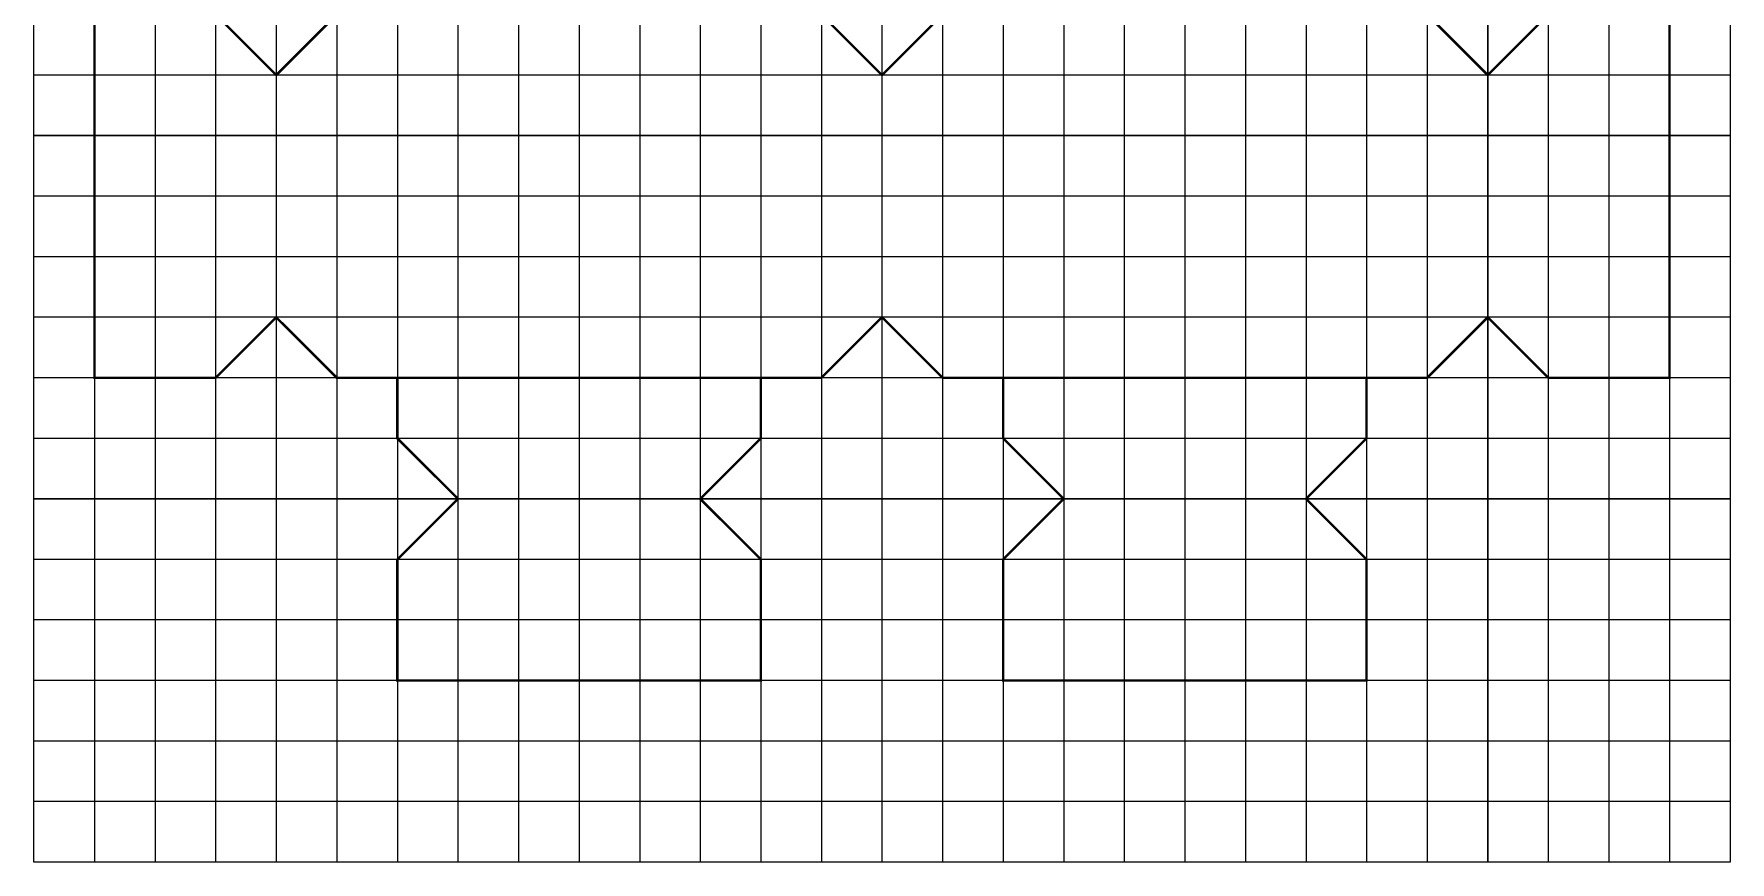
# Model space of a CAD drawing. Header units: metres. Extents: x 1550.1 to 1638.8, y 1292.3 to 1349.9.
# Drawn here: x 1610.81 to 1638.81, y 1316.44 to 1330.12 of the extents above; entities that cross this region are included whole.
import ezdxf

# ---------------------------------------------------------------- set-up
doc = ezdxf.new("R2010")
doc.units = ezdxf.units.M
doc.layers.add('DIGITOS', color=4, linetype='Continuous')
doc.layers.add('REJILLA', color=1, linetype='Continuous')

msp = doc.modelspace()

# ---------------------------------------------------------------- linework, layer by layer
at = {"layer": 'DIGITOS', "const_width": 0.04}
for points in [[(1611.813, 1330.444), (1611.813, 1324.444), (1613.813, 1324.444), (1614.813, 1325.444), (1615.813, 1324.444), (1623.813, 1324.444), (1624.813, 1325.444), (1625.813, 1324.444), (1633.813, 1324.444), (1634.813, 1325.444), (1635.813, 1324.444), (1637.813, 1324.444), (1637.813, 1330.444), (1635.813, 1330.444), (1634.813, 1329.444), (1633.813, 1330.444), (1625.813, 1330.444), (1624.813, 1329.444), (1623.813, 1330.444), (1615.813, 1330.444), (1614.813, 1329.444), (1613.813, 1330.444)], [(1622.813, 1324.444), (1622.813, 1323.444), (1621.813, 1322.444), (1622.813, 1321.444), (1622.813, 1319.444), (1616.813, 1319.444), (1616.813, 1321.444), (1617.813, 1322.444), (1616.813, 1323.444), (1616.813, 1324.444)], [(1626.813, 1324.444), (1626.813, 1323.444), (1627.813, 1322.444), (1626.813, 1321.444), (1626.813, 1319.444), (1632.813, 1319.444), (1632.813, 1321.444), (1631.813, 1322.444), (1632.813, 1323.444), (1632.813, 1324.444)]]:
    msp.add_lwpolyline(points, close=True, dxfattribs=at)
at = {"layer": 'REJILLA'}
for p, q in [((1610.813, 1329.444), (1610.813, 1330.444)), ((1611.813, 1330.444), (1611.813, 1329.444)), ((1612.813, 1330.444), (1612.813, 1329.444)), ((1613.813, 1330.444), (1613.813, 1329.444)), ((1614.813, 1330.444), (1614.813, 1329.444)), ((1615.813, 1330.444), (1615.813, 1329.444)), ((1616.813, 1330.444), (1616.813, 1329.444)), ((1617.813, 1330.444), (1617.813, 1329.444)), ((1618.813, 1330.444), (1618.813, 1329.444)), ((1619.813, 1330.444), (1619.813, 1329.444)), ((1620.813, 1330.444), (1620.813, 1329.444)), ((1621.813, 1330.444), (1621.813, 1329.444)), ((1622.813, 1330.444), (1622.813, 1329.444)), ((1623.813, 1330.444), (1623.813, 1329.444)), ((1624.813, 1330.444), (1624.813, 1329.444)), ((1625.813, 1330.444), (1625.813, 1329.444)), ((1626.813, 1330.444), (1626.813, 1329.444)), ((1627.813, 1330.444), (1627.813, 1329.444)), ((1628.813, 1330.444), (1628.813, 1329.444)), ((1629.813, 1330.444), (1629.813, 1329.444)), ((1630.813, 1330.444), (1630.813, 1329.444)), ((1631.813, 1330.444), (1631.813, 1329.444)), ((1632.813, 1330.444), (1632.813, 1329.444)), ((1633.813, 1330.444), (1633.813, 1329.444)), ((1634.813, 1330.444), (1634.813, 1329.444)), ((1634.813, 1329.444), (1634.813, 1330.444)), ((1635.813, 1330.444), (1635.813, 1329.444)), ((1636.813, 1330.444), (1636.813, 1329.444)), ((1637.813, 1330.444), (1637.813, 1329.444)), ((1638.813, 1330.444), (1638.813, 1329.444)), ((1611.813, 1329.444), (1610.813, 1329.444)), ((1610.813, 1328.444), (1610.813, 1329.444)), ((1612.813, 1329.444), (1611.813, 1329.444)), ((1611.813, 1329.444), (1611.813, 1328.444)), ((1613.813, 1329.444), (1612.813, 1329.444)), ((1612.813, 1329.444), (1612.813, 1328.444)), ((1614.813, 1329.444), (1613.813, 1329.444)), ((1613.813, 1329.444), (1613.813, 1328.444)), ((1615.813, 1329.444), (1614.813, 1329.444)), ((1614.813, 1329.444), (1614.813, 1328.444)), ((1616.813, 1329.444), (1615.813, 1329.444)), ((1615.813, 1329.444), (1615.813, 1328.444)), ((1617.813, 1329.444), (1616.813, 1329.444)), ((1616.813, 1329.444), (1616.813, 1328.444)), ((1618.813, 1329.444), (1617.813, 1329.444)), ((1617.813, 1329.444), (1617.813, 1328.444)), ((1619.813, 1329.444), (1618.813, 1329.444)), ((1618.813, 1329.444), (1618.813, 1328.444)), ((1620.813, 1329.444), (1619.813, 1329.444)), ((1619.813, 1329.444), (1619.813, 1328.444)), ((1621.813, 1329.444), (1620.813, 1329.444)), ((1620.813, 1329.444), (1620.813, 1328.444)), ((1622.813, 1329.444), (1621.813, 1329.444)), ((1621.813, 1329.444), (1621.813, 1328.444)), ((1623.813, 1329.444), (1622.813, 1329.444)), ((1622.813, 1329.444), (1622.813, 1328.444)), ((1624.813, 1329.444), (1623.813, 1329.444)), ((1623.813, 1329.444), (1623.813, 1328.444)), ((1625.813, 1329.444), (1624.813, 1329.444)), ((1624.813, 1329.444), (1624.813, 1328.444)), ((1626.813, 1329.444), (1625.813, 1329.444)), ((1625.813, 1329.444), (1625.813, 1328.444)), ((1627.813, 1329.444), (1626.813, 1329.444)), ((1626.813, 1329.444), (1626.813, 1328.444)), ((1628.813, 1329.444), (1627.813, 1329.444)), ((1627.813, 1329.444), (1627.813, 1328.444)), ((1629.813, 1329.444), (1628.813, 1329.444)), ((1628.813, 1329.444), (1628.813, 1328.444)), ((1630.813, 1329.444), (1629.813, 1329.444)), ((1629.813, 1329.444), (1629.813, 1328.444)), ((1631.813, 1329.444), (1630.813, 1329.444)), ((1630.813, 1329.444), (1630.813, 1328.444)), ((1632.813, 1329.444), (1631.813, 1329.444)), ((1631.813, 1329.444), (1631.813, 1328.444)), ((1633.813, 1329.444), (1632.813, 1329.444)), ((1632.813, 1329.444), (1632.813, 1328.444)), ((1634.813, 1329.444), (1633.813, 1329.444)), ((1633.813, 1329.444), (1633.813, 1328.444)), ((1634.813, 1329.444), (1634.813, 1328.444)), ((1635.813, 1329.444), (1634.813, 1329.444)), ((1634.813, 1328.444), (1634.813, 1329.444)), ((1636.813, 1329.444), (1635.813, 1329.444)), ((1635.813, 1329.444), (1635.813, 1328.444)), ((1637.813, 1329.444), (1636.813, 1329.444)), ((1636.813, 1329.444), (1636.813, 1328.444)), ((1638.813, 1329.444), (1637.813, 1329.444)), ((1637.813, 1329.444), (1637.813, 1328.444)), ((1638.813, 1329.444), (1638.813, 1328.444)), ((1611.813, 1328.444), (1610.813, 1328.444)), ((1610.813, 1328.444), (1611.813, 1328.444)), ((1610.813, 1327.444), (1610.813, 1328.444)), ((1612.813, 1328.444), (1611.813, 1328.444)), ((1611.813, 1328.444), (1611.813, 1327.444)), ((1611.813, 1328.444), (1612.813, 1328.444)), ((1613.813, 1328.444), (1612.813, 1328.444)), ((1612.813, 1328.444), (1612.813, 1327.444)), ((1612.813, 1328.444), (1613.813, 1328.444)), ((1614.813, 1328.444), (1613.813, 1328.444)), ((1613.813, 1328.444), (1613.813, 1327.444)), ((1613.813, 1328.444), (1614.813, 1328.444)), ((1615.813, 1328.444), (1614.813, 1328.444)), ((1614.813, 1328.444), (1614.813, 1327.444)), ((1614.813, 1328.444), (1615.813, 1328.444)), ((1616.813, 1328.444), (1615.813, 1328.444)), ((1615.813, 1328.444), (1615.813, 1327.444)), ((1615.813, 1328.444), (1616.813, 1328.444)), ((1617.813, 1328.444), (1616.813, 1328.444)), ((1616.813, 1328.444), (1616.813, 1327.444)), ((1616.813, 1328.444), (1617.813, 1328.444)), ((1618.813, 1328.444), (1617.813, 1328.444)), ((1617.813, 1328.444), (1617.813, 1327.444)), ((1617.813, 1328.444), (1618.813, 1328.444)), ((1619.813, 1328.444), (1618.813, 1328.444)), ((1618.813, 1328.444), (1618.813, 1327.444)), ((1618.813, 1328.444), (1619.813, 1328.444)), ((1620.813, 1328.444), (1619.813, 1328.444)), ((1619.813, 1328.444), (1619.813, 1327.444)), ((1619.813, 1328.444), (1620.813, 1328.444)), ((1621.813, 1328.444), (1620.813, 1328.444)), ((1620.813, 1328.444), (1620.813, 1327.444)), ((1620.813, 1328.444), (1621.813, 1328.444)), ((1622.813, 1328.444), (1621.813, 1328.444)), ((1621.813, 1328.444), (1621.813, 1327.444)), ((1621.813, 1328.444), (1622.813, 1328.444)), ((1623.813, 1328.444), (1622.813, 1328.444)), ((1622.813, 1328.444), (1622.813, 1327.444)), ((1622.813, 1328.444), (1623.813, 1328.444)), ((1624.813, 1328.444), (1623.813, 1328.444)), ((1623.813, 1328.444), (1623.813, 1327.444)), ((1623.813, 1328.444), (1624.813, 1328.444)), ((1625.813, 1328.444), (1624.813, 1328.444)), ((1624.813, 1328.444), (1624.813, 1327.444)), ((1624.813, 1328.444), (1625.813, 1328.444)), ((1626.813, 1328.444), (1625.813, 1328.444)), ((1625.813, 1328.444), (1625.813, 1327.444)), ((1625.813, 1328.444), (1626.813, 1328.444)), ((1627.813, 1328.444), (1626.813, 1328.444)), ((1626.813, 1328.444), (1626.813, 1327.444)), ((1626.813, 1328.444), (1627.813, 1328.444)), ((1628.813, 1328.444), (1627.813, 1328.444)), ((1627.813, 1328.444), (1627.813, 1327.444)), ((1627.813, 1328.444), (1628.813, 1328.444)), ((1629.813, 1328.444), (1628.813, 1328.444)), ((1628.813, 1328.444), (1628.813, 1327.444)), ((1628.813, 1328.444), (1629.813, 1328.444)), ((1630.813, 1328.444), (1629.813, 1328.444)), ((1629.813, 1328.444), (1629.813, 1327.444)), ((1629.813, 1328.444), (1630.813, 1328.444)), ((1631.813, 1328.444), (1630.813, 1328.444)), ((1630.813, 1328.444), (1630.813, 1327.444)), ((1630.813, 1328.444), (1631.813, 1328.444)), ((1632.813, 1328.444), (1631.813, 1328.444)), ((1631.813, 1328.444), (1631.813, 1327.444)), ((1631.813, 1328.444), (1632.813, 1328.444)), ((1633.813, 1328.444), (1632.813, 1328.444)), ((1632.813, 1328.444), (1632.813, 1327.444)), ((1632.813, 1328.444), (1633.813, 1328.444)), ((1634.813, 1328.444), (1633.813, 1328.444)), ((1633.813, 1328.444), (1633.813, 1327.444)), ((1633.813, 1328.444), (1634.813, 1328.444)), ((1634.813, 1328.444), (1634.813, 1327.444)), ((1635.813, 1328.444), (1634.813, 1328.444)), ((1634.813, 1328.444), (1635.813, 1328.444)), ((1634.813, 1327.444), (1634.813, 1328.444)), ((1636.813, 1328.444), (1635.813, 1328.444)), ((1635.813, 1328.444), (1635.813, 1327.444)), ((1635.813, 1328.444), (1636.813, 1328.444)), ((1637.813, 1328.444), (1636.813, 1328.444)), ((1636.813, 1328.444), (1636.813, 1327.444)), ((1636.813, 1328.444), (1637.813, 1328.444)), ((1638.813, 1328.444), (1637.813, 1328.444)), ((1637.813, 1328.444), (1637.813, 1327.444)), ((1637.813, 1328.444), (1638.813, 1328.444)), ((1638.813, 1328.444), (1638.813, 1327.444)), ((1611.813, 1327.444), (1610.813, 1327.444)), ((1610.813, 1326.444), (1610.813, 1327.444)), ((1612.813, 1327.444), (1611.813, 1327.444)), ((1611.813, 1327.444), (1611.813, 1326.444)), ((1613.813, 1327.444), (1612.813, 1327.444)), ((1612.813, 1327.444), (1612.813, 1326.444)), ((1614.813, 1327.444), (1613.813, 1327.444)), ((1613.813, 1327.444), (1613.813, 1326.444)), ((1615.813, 1327.444), (1614.813, 1327.444)), ((1614.813, 1327.444), (1614.813, 1326.444)), ((1616.813, 1327.444), (1615.813, 1327.444)), ((1615.813, 1327.444), (1615.813, 1326.444)), ((1617.813, 1327.444), (1616.813, 1327.444)), ((1616.813, 1327.444), (1616.813, 1326.444)), ((1618.813, 1327.444), (1617.813, 1327.444)), ((1617.813, 1327.444), (1617.813, 1326.444)), ((1619.813, 1327.444), (1618.813, 1327.444)), ((1618.813, 1327.444), (1618.813, 1326.444)), ((1620.813, 1327.444), (1619.813, 1327.444)), ((1619.813, 1327.444), (1619.813, 1326.444)), ((1621.813, 1327.444), (1620.813, 1327.444)), ((1620.813, 1327.444), (1620.813, 1326.444)), ((1622.813, 1327.444), (1621.813, 1327.444)), ((1621.813, 1327.444), (1621.813, 1326.444)), ((1623.813, 1327.444), (1622.813, 1327.444)), ((1622.813, 1327.444), (1622.813, 1326.444)), ((1624.813, 1327.444), (1623.813, 1327.444)), ((1623.813, 1327.444), (1623.813, 1326.444)), ((1625.813, 1327.444), (1624.813, 1327.444)), ((1624.813, 1327.444), (1624.813, 1326.444)), ((1626.813, 1327.444), (1625.813, 1327.444)), ((1625.813, 1327.444), (1625.813, 1326.444)), ((1627.813, 1327.444), (1626.813, 1327.444)), ((1626.813, 1327.444), (1626.813, 1326.444)), ((1628.813, 1327.444), (1627.813, 1327.444)), ((1627.813, 1327.444), (1627.813, 1326.444)), ((1629.813, 1327.444), (1628.813, 1327.444)), ((1628.813, 1327.444), (1628.813, 1326.444)), ((1630.813, 1327.444), (1629.813, 1327.444)), ((1629.813, 1327.444), (1629.813, 1326.444)), ((1631.813, 1327.444), (1630.813, 1327.444)), ((1630.813, 1327.444), (1630.813, 1326.444)), ((1632.813, 1327.444), (1631.813, 1327.444)), ((1631.813, 1327.444), (1631.813, 1326.444)), ((1633.813, 1327.444), (1632.813, 1327.444)), ((1632.813, 1327.444), (1632.813, 1326.444)), ((1634.813, 1327.444), (1633.813, 1327.444)), ((1633.813, 1327.444), (1633.813, 1326.444)), ((1634.813, 1327.444), (1634.813, 1326.444)), ((1635.813, 1327.444), (1634.813, 1327.444)), ((1634.813, 1326.444), (1634.813, 1327.444)), ((1636.813, 1327.444), (1635.813, 1327.444)), ((1635.813, 1327.444), (1635.813, 1326.444)), ((1637.813, 1327.444), (1636.813, 1327.444)), ((1636.813, 1327.444), (1636.813, 1326.444)), ((1638.813, 1327.444), (1637.813, 1327.444)), ((1637.813, 1327.444), (1637.813, 1326.444)), ((1638.813, 1327.444), (1638.813, 1326.444)), ((1611.813, 1326.444), (1610.813, 1326.444)), ((1610.813, 1325.444), (1610.813, 1326.444)), ((1612.813, 1326.444), (1611.813, 1326.444)), ((1611.813, 1326.444), (1611.813, 1325.444)), ((1613.813, 1326.444), (1612.813, 1326.444)), ((1612.813, 1326.444), (1612.813, 1325.444)), ((1614.813, 1326.444), (1613.813, 1326.444)), ((1613.813, 1326.444), (1613.813, 1325.444)), ((1615.813, 1326.444), (1614.813, 1326.444)), ((1614.813, 1326.444), (1614.813, 1325.444)), ((1616.813, 1326.444), (1615.813, 1326.444)), ((1615.813, 1326.444), (1615.813, 1325.444)), ((1617.813, 1326.444), (1616.813, 1326.444)), ((1616.813, 1326.444), (1616.813, 1325.444)), ((1618.813, 1326.444), (1617.813, 1326.444)), ((1617.813, 1326.444), (1617.813, 1325.444)), ((1619.813, 1326.444), (1618.813, 1326.444)), ((1618.813, 1326.444), (1618.813, 1325.444)), ((1620.813, 1326.444), (1619.813, 1326.444)), ((1619.813, 1326.444), (1619.813, 1325.444)), ((1621.813, 1326.444), (1620.813, 1326.444)), ((1620.813, 1326.444), (1620.813, 1325.444)), ((1622.813, 1326.444), (1621.813, 1326.444)), ((1621.813, 1326.444), (1621.813, 1325.444)), ((1623.813, 1326.444), (1622.813, 1326.444)), ((1622.813, 1326.444), (1622.813, 1325.444)), ((1624.813, 1326.444), (1623.813, 1326.444)), ((1623.813, 1326.444), (1623.813, 1325.444)), ((1625.813, 1326.444), (1624.813, 1326.444)), ((1624.813, 1326.444), (1624.813, 1325.444)), ((1626.813, 1326.444), (1625.813, 1326.444)), ((1625.813, 1326.444), (1625.813, 1325.444)), ((1627.813, 1326.444), (1626.813, 1326.444)), ((1626.813, 1326.444), (1626.813, 1325.444)), ((1628.813, 1326.444), (1627.813, 1326.444)), ((1627.813, 1326.444), (1627.813, 1325.444)), ((1629.813, 1326.444), (1628.813, 1326.444)), ((1628.813, 1326.444), (1628.813, 1325.444)), ((1630.813, 1326.444), (1629.813, 1326.444)), ((1629.813, 1326.444), (1629.813, 1325.444)), ((1631.813, 1326.444), (1630.813, 1326.444)), ((1630.813, 1326.444), (1630.813, 1325.444)), ((1632.813, 1326.444), (1631.813, 1326.444)), ((1631.813, 1326.444), (1631.813, 1325.444)), ((1633.813, 1326.444), (1632.813, 1326.444)), ((1632.813, 1326.444), (1632.813, 1325.444)), ((1634.813, 1326.444), (1633.813, 1326.444)), ((1633.813, 1326.444), (1633.813, 1325.444)), ((1634.813, 1326.444), (1634.813, 1325.444)), ((1635.813, 1326.444), (1634.813, 1326.444)), ((1634.813, 1325.444), (1634.813, 1326.444)), ((1636.813, 1326.444), (1635.813, 1326.444)), ((1635.813, 1326.444), (1635.813, 1325.444)), ((1637.813, 1326.444), (1636.813, 1326.444)), ((1636.813, 1326.444), (1636.813, 1325.444)), ((1638.813, 1326.444), (1637.813, 1326.444)), ((1637.813, 1326.444), (1637.813, 1325.444)), ((1638.813, 1326.444), (1638.813, 1325.444)), ((1611.813, 1325.444), (1610.813, 1325.444)), ((1610.813, 1324.444), (1610.813, 1325.444)), ((1612.813, 1325.444), (1611.813, 1325.444)), ((1611.813, 1325.444), (1611.813, 1324.444)), ((1613.813, 1325.444), (1612.813, 1325.444)), ((1612.813, 1325.444), (1612.813, 1324.444)), ((1614.813, 1325.444), (1613.813, 1325.444)), ((1613.813, 1325.444), (1613.813, 1324.444)), ((1615.813, 1325.444), (1614.813, 1325.444)), ((1614.813, 1325.444), (1614.813, 1324.444)), ((1616.813, 1325.444), (1615.813, 1325.444)), ((1615.813, 1325.444), (1615.813, 1324.444)), ((1617.813, 1325.444), (1616.813, 1325.444)), ((1616.813, 1325.444), (1616.813, 1324.444)), ((1618.813, 1325.444), (1617.813, 1325.444)), ((1617.813, 1325.444), (1617.813, 1324.444)), ((1619.813, 1325.444), (1618.813, 1325.444)), ((1618.813, 1325.444), (1618.813, 1324.444)), ((1620.813, 1325.444), (1619.813, 1325.444)), ((1619.813, 1325.444), (1619.813, 1324.444)), ((1621.813, 1325.444), (1620.813, 1325.444)), ((1620.813, 1325.444), (1620.813, 1324.444)), ((1622.813, 1325.444), (1621.813, 1325.444)), ((1621.813, 1325.444), (1621.813, 1324.444)), ((1623.813, 1325.444), (1622.813, 1325.444)), ((1622.813, 1325.444), (1622.813, 1324.444)), ((1624.813, 1325.444), (1623.813, 1325.444)), ((1623.813, 1325.444), (1623.813, 1324.444)), ((1625.813, 1325.444), (1624.813, 1325.444)), ((1624.813, 1325.444), (1624.813, 1324.444)), ((1626.813, 1325.444), (1625.813, 1325.444)), ((1625.813, 1325.444), (1625.813, 1324.444)), ((1627.813, 1325.444), (1626.813, 1325.444)), ((1626.813, 1325.444), (1626.813, 1324.444)), ((1628.813, 1325.444), (1627.813, 1325.444)), ((1627.813, 1325.444), (1627.813, 1324.444)), ((1629.813, 1325.444), (1628.813, 1325.444)), ((1628.813, 1325.444), (1628.813, 1324.444)), ((1630.813, 1325.444), (1629.813, 1325.444)), ((1629.813, 1325.444), (1629.813, 1324.444)), ((1631.813, 1325.444), (1630.813, 1325.444)), ((1630.813, 1325.444), (1630.813, 1324.444)), ((1632.813, 1325.444), (1631.813, 1325.444)), ((1631.813, 1325.444), (1631.813, 1324.444)), ((1633.813, 1325.444), (1632.813, 1325.444)), ((1632.813, 1325.444), (1632.813, 1324.444)), ((1634.813, 1325.444), (1633.813, 1325.444)), ((1633.813, 1325.444), (1633.813, 1324.444)), ((1634.813, 1325.444), (1634.813, 1324.444)), ((1635.813, 1325.444), (1634.813, 1325.444)), ((1634.813, 1324.444), (1634.813, 1325.444)), ((1636.813, 1325.444), (1635.813, 1325.444)), ((1635.813, 1325.444), (1635.813, 1324.444)), ((1637.813, 1325.444), (1636.813, 1325.444)), ((1636.813, 1325.444), (1636.813, 1324.444)), ((1638.813, 1325.444), (1637.813, 1325.444)), ((1637.813, 1325.444), (1637.813, 1324.444)), ((1638.813, 1325.444), (1638.813, 1324.444)), ((1611.813, 1324.444), (1610.813, 1324.444)), ((1610.813, 1323.444), (1610.813, 1324.444)), ((1612.813, 1324.444), (1611.813, 1324.444)), ((1611.813, 1324.444), (1611.813, 1323.444)), ((1613.813, 1324.444), (1612.813, 1324.444)), ((1612.813, 1324.444), (1612.813, 1323.444)), ((1614.813, 1324.444), (1613.813, 1324.444)), ((1613.813, 1324.444), (1613.813, 1323.444)), ((1615.813, 1324.444), (1614.813, 1324.444)), ((1614.813, 1324.444), (1614.813, 1323.444)), ((1616.813, 1324.444), (1615.813, 1324.444)), ((1615.813, 1324.444), (1615.813, 1323.444)), ((1617.813, 1324.444), (1616.813, 1324.444)), ((1616.813, 1324.444), (1616.813, 1323.444)), ((1618.813, 1324.444), (1617.813, 1324.444)), ((1617.813, 1324.444), (1617.813, 1323.444)), ((1619.813, 1324.444), (1618.813, 1324.444)), ((1618.813, 1324.444), (1618.813, 1323.444)), ((1620.813, 1324.444), (1619.813, 1324.444)), ((1619.813, 1324.444), (1619.813, 1323.444)), ((1621.813, 1324.444), (1620.813, 1324.444)), ((1620.813, 1324.444), (1620.813, 1323.444)), ((1622.813, 1324.444), (1621.813, 1324.444)), ((1621.813, 1324.444), (1621.813, 1323.444)), ((1623.813, 1324.444), (1622.813, 1324.444)), ((1622.813, 1324.444), (1622.813, 1323.444)), ((1624.813, 1324.444), (1623.813, 1324.444)), ((1623.813, 1324.444), (1623.813, 1323.444)), ((1625.813, 1324.444), (1624.813, 1324.444)), ((1624.813, 1324.444), (1624.813, 1323.444)), ((1626.813, 1324.444), (1625.813, 1324.444)), ((1625.813, 1324.444), (1625.813, 1323.444)), ((1627.813, 1324.444), (1626.813, 1324.444)), ((1626.813, 1324.444), (1626.813, 1323.444)), ((1628.813, 1324.444), (1627.813, 1324.444)), ((1627.813, 1324.444), (1627.813, 1323.444)), ((1629.813, 1324.444), (1628.813, 1324.444)), ((1628.813, 1324.444), (1628.813, 1323.444)), ((1630.813, 1324.444), (1629.813, 1324.444)), ((1629.813, 1324.444), (1629.813, 1323.444)), ((1631.813, 1324.444), (1630.813, 1324.444)), ((1630.813, 1324.444), (1630.813, 1323.444)), ((1632.813, 1324.444), (1631.813, 1324.444)), ((1631.813, 1324.444), (1631.813, 1323.444)), ((1633.813, 1324.444), (1632.813, 1324.444)), ((1632.813, 1324.444), (1632.813, 1323.444)), ((1634.813, 1324.444), (1633.813, 1324.444)), ((1633.813, 1324.444), (1633.813, 1323.444)), ((1634.813, 1324.444), (1634.813, 1323.444)), ((1635.813, 1324.444), (1634.813, 1324.444)), ((1634.813, 1323.444), (1634.813, 1324.444)), ((1636.813, 1324.444), (1635.813, 1324.444)), ((1635.813, 1324.444), (1635.813, 1323.444)), ((1637.813, 1324.444), (1636.813, 1324.444)), ((1636.813, 1324.444), (1636.813, 1323.444)), ((1638.813, 1324.444), (1637.813, 1324.444)), ((1637.813, 1324.444), (1637.813, 1323.444)), ((1638.813, 1324.444), (1638.813, 1323.444)), ((1611.813, 1323.444), (1610.813, 1323.444)), ((1610.813, 1322.444), (1610.813, 1323.444)), ((1612.813, 1323.444), (1611.813, 1323.444)), ((1611.813, 1323.444), (1611.813, 1322.444)), ((1613.813, 1323.444), (1612.813, 1323.444)), ((1612.813, 1323.444), (1612.813, 1322.444)), ((1614.813, 1323.444), (1613.813, 1323.444)), ((1613.813, 1323.444), (1613.813, 1322.444)), ((1615.813, 1323.444), (1614.813, 1323.444)), ((1614.813, 1323.444), (1614.813, 1322.444)), ((1616.813, 1323.444), (1615.813, 1323.444)), ((1615.813, 1323.444), (1615.813, 1322.444)), ((1617.813, 1323.444), (1616.813, 1323.444)), ((1616.813, 1323.444), (1616.813, 1322.444)), ((1618.813, 1323.444), (1617.813, 1323.444)), ((1617.813, 1323.444), (1617.813, 1322.444)), ((1619.813, 1323.444), (1618.813, 1323.444)), ((1618.813, 1323.444), (1618.813, 1322.444)), ((1620.813, 1323.444), (1619.813, 1323.444)), ((1619.813, 1323.444), (1619.813, 1322.444)), ((1621.813, 1323.444), (1620.813, 1323.444)), ((1620.813, 1323.444), (1620.813, 1322.444)), ((1622.813, 1323.444), (1621.813, 1323.444)), ((1621.813, 1323.444), (1621.813, 1322.444)), ((1623.813, 1323.444), (1622.813, 1323.444)), ((1622.813, 1323.444), (1622.813, 1322.444)), ((1624.813, 1323.444), (1623.813, 1323.444)), ((1623.813, 1323.444), (1623.813, 1322.444)), ((1625.813, 1323.444), (1624.813, 1323.444)), ((1624.813, 1323.444), (1624.813, 1322.444)), ((1626.813, 1323.444), (1625.813, 1323.444)), ((1625.813, 1323.444), (1625.813, 1322.444)), ((1627.813, 1323.444), (1626.813, 1323.444)), ((1626.813, 1323.444), (1626.813, 1322.444)), ((1628.813, 1323.444), (1627.813, 1323.444)), ((1627.813, 1323.444), (1627.813, 1322.444)), ((1629.813, 1323.444), (1628.813, 1323.444)), ((1628.813, 1323.444), (1628.813, 1322.444)), ((1630.813, 1323.444), (1629.813, 1323.444)), ((1629.813, 1323.444), (1629.813, 1322.444)), ((1631.813, 1323.444), (1630.813, 1323.444)), ((1630.813, 1323.444), (1630.813, 1322.444)), ((1632.813, 1323.444), (1631.813, 1323.444)), ((1631.813, 1323.444), (1631.813, 1322.444)), ((1633.813, 1323.444), (1632.813, 1323.444)), ((1632.813, 1323.444), (1632.813, 1322.444)), ((1634.813, 1323.444), (1633.813, 1323.444)), ((1633.813, 1323.444), (1633.813, 1322.444)), ((1634.813, 1323.444), (1634.813, 1322.444)), ((1635.813, 1323.444), (1634.813, 1323.444)), ((1634.813, 1322.444), (1634.813, 1323.444)), ((1636.813, 1323.444), (1635.813, 1323.444)), ((1635.813, 1323.444), (1635.813, 1322.444)), ((1637.813, 1323.444), (1636.813, 1323.444)), ((1636.813, 1323.444), (1636.813, 1322.444)), ((1638.813, 1323.444), (1637.813, 1323.444)), ((1637.813, 1323.444), (1637.813, 1322.444)), ((1638.813, 1323.444), (1638.813, 1322.444)), ((1611.813, 1322.444), (1610.813, 1322.444)), ((1610.813, 1322.444), (1611.813, 1322.444)), ((1610.813, 1321.444), (1610.813, 1322.444)), ((1612.813, 1322.444), (1611.813, 1322.444)), ((1611.813, 1322.444), (1611.813, 1321.444)), ((1611.813, 1322.444), (1612.813, 1322.444)), ((1613.813, 1322.444), (1612.813, 1322.444)), ((1612.813, 1322.444), (1612.813, 1321.444)), ((1612.813, 1322.444), (1613.813, 1322.444)), ((1614.813, 1322.444), (1613.813, 1322.444)), ((1613.813, 1322.444), (1613.813, 1321.444)), ((1613.813, 1322.444), (1614.813, 1322.444)), ((1615.813, 1322.444), (1614.813, 1322.444)), ((1614.813, 1322.444), (1614.813, 1321.444)), ((1614.813, 1322.444), (1615.813, 1322.444)), ((1616.813, 1322.444), (1615.813, 1322.444)), ((1615.813, 1322.444), (1615.813, 1321.444)), ((1615.813, 1322.444), (1616.813, 1322.444)), ((1617.813, 1322.444), (1616.813, 1322.444)), ((1616.813, 1322.444), (1616.813, 1321.444)), ((1616.813, 1322.444), (1617.813, 1322.444)), ((1618.813, 1322.444), (1617.813, 1322.444)), ((1617.813, 1322.444), (1617.813, 1321.444)), ((1617.813, 1322.444), (1618.813, 1322.444)), ((1619.813, 1322.444), (1618.813, 1322.444)), ((1618.813, 1322.444), (1618.813, 1321.444)), ((1618.813, 1322.444), (1619.813, 1322.444)), ((1620.813, 1322.444), (1619.813, 1322.444)), ((1619.813, 1322.444), (1619.813, 1321.444)), ((1619.813, 1322.444), (1620.813, 1322.444)), ((1621.813, 1322.444), (1620.813, 1322.444)), ((1620.813, 1322.444), (1620.813, 1321.444)), ((1620.813, 1322.444), (1621.813, 1322.444)), ((1622.813, 1322.444), (1621.813, 1322.444)), ((1621.813, 1322.444), (1621.813, 1321.444)), ((1621.813, 1322.444), (1622.813, 1322.444)), ((1623.813, 1322.444), (1622.813, 1322.444)), ((1622.813, 1322.444), (1622.813, 1321.444)), ((1622.813, 1322.444), (1623.813, 1322.444)), ((1624.813, 1322.444), (1623.813, 1322.444)), ((1623.813, 1322.444), (1623.813, 1321.444)), ((1623.813, 1322.444), (1624.813, 1322.444)), ((1625.813, 1322.444), (1624.813, 1322.444)), ((1624.813, 1322.444), (1624.813, 1321.444)), ((1624.813, 1322.444), (1625.813, 1322.444)), ((1626.813, 1322.444), (1625.813, 1322.444)), ((1625.813, 1322.444), (1625.813, 1321.444)), ((1625.813, 1322.444), (1626.813, 1322.444)), ((1627.813, 1322.444), (1626.813, 1322.444)), ((1626.813, 1322.444), (1626.813, 1321.444)), ((1626.813, 1322.444), (1627.813, 1322.444)), ((1628.813, 1322.444), (1627.813, 1322.444)), ((1627.813, 1322.444), (1627.813, 1321.444)), ((1627.813, 1322.444), (1628.813, 1322.444)), ((1629.813, 1322.444), (1628.813, 1322.444)), ((1628.813, 1322.444), (1628.813, 1321.444)), ((1628.813, 1322.444), (1629.813, 1322.444)), ((1630.813, 1322.444), (1629.813, 1322.444)), ((1629.813, 1322.444), (1629.813, 1321.444)), ((1629.813, 1322.444), (1630.813, 1322.444)), ((1631.813, 1322.444), (1630.813, 1322.444)), ((1630.813, 1322.444), (1630.813, 1321.444)), ((1630.813, 1322.444), (1631.813, 1322.444)), ((1632.813, 1322.444), (1631.813, 1322.444)), ((1631.813, 1322.444), (1631.813, 1321.444)), ((1631.813, 1322.444), (1632.813, 1322.444)), ((1633.813, 1322.444), (1632.813, 1322.444)), ((1632.813, 1322.444), (1632.813, 1321.444)), ((1632.813, 1322.444), (1633.813, 1322.444)), ((1634.813, 1322.444), (1633.813, 1322.444)), ((1633.813, 1322.444), (1633.813, 1321.444)), ((1633.813, 1322.444), (1634.813, 1322.444)), ((1634.813, 1322.444), (1634.813, 1321.444)), ((1635.813, 1322.444), (1634.813, 1322.444)), ((1634.813, 1322.444), (1635.813, 1322.444)), ((1634.813, 1321.444), (1634.813, 1322.444)), ((1636.813, 1322.444), (1635.813, 1322.444)), ((1635.813, 1322.444), (1635.813, 1321.444)), ((1635.813, 1322.444), (1636.813, 1322.444)), ((1637.813, 1322.444), (1636.813, 1322.444)), ((1636.813, 1322.444), (1636.813, 1321.444)), ((1636.813, 1322.444), (1637.813, 1322.444)), ((1638.813, 1322.444), (1637.813, 1322.444)), ((1637.813, 1322.444), (1637.813, 1321.444)), ((1637.813, 1322.444), (1638.813, 1322.444)), ((1638.813, 1322.444), (1638.813, 1321.444)), ((1611.813, 1321.444), (1610.813, 1321.444)), ((1610.813, 1320.444), (1610.813, 1321.444)), ((1612.813, 1321.444), (1611.813, 1321.444)), ((1611.813, 1321.444), (1611.813, 1320.444)), ((1613.813, 1321.444), (1612.813, 1321.444)), ((1612.813, 1321.444), (1612.813, 1320.444)), ((1614.813, 1321.444), (1613.813, 1321.444)), ((1613.813, 1321.444), (1613.813, 1320.444)), ((1615.813, 1321.444), (1614.813, 1321.444)), ((1614.813, 1321.444), (1614.813, 1320.444)), ((1616.813, 1321.444), (1615.813, 1321.444)), ((1615.813, 1321.444), (1615.813, 1320.444)), ((1617.813, 1321.444), (1616.813, 1321.444)), ((1616.813, 1321.444), (1616.813, 1320.444)), ((1618.813, 1321.444), (1617.813, 1321.444)), ((1617.813, 1321.444), (1617.813, 1320.444)), ((1619.813, 1321.444), (1618.813, 1321.444)), ((1618.813, 1321.444), (1618.813, 1320.444)), ((1620.813, 1321.444), (1619.813, 1321.444)), ((1619.813, 1321.444), (1619.813, 1320.444)), ((1621.813, 1321.444), (1620.813, 1321.444)), ((1620.813, 1321.444), (1620.813, 1320.444)), ((1622.813, 1321.444), (1621.813, 1321.444)), ((1621.813, 1321.444), (1621.813, 1320.444)), ((1623.813, 1321.444), (1622.813, 1321.444)), ((1622.813, 1321.444), (1622.813, 1320.444)), ((1624.813, 1321.444), (1623.813, 1321.444)), ((1623.813, 1321.444), (1623.813, 1320.444)), ((1625.813, 1321.444), (1624.813, 1321.444)), ((1624.813, 1321.444), (1624.813, 1320.444)), ((1626.813, 1321.444), (1625.813, 1321.444)), ((1625.813, 1321.444), (1625.813, 1320.444)), ((1627.813, 1321.444), (1626.813, 1321.444)), ((1626.813, 1321.444), (1626.813, 1320.444)), ((1628.813, 1321.444), (1627.813, 1321.444)), ((1627.813, 1321.444), (1627.813, 1320.444)), ((1629.813, 1321.444), (1628.813, 1321.444)), ((1628.813, 1321.444), (1628.813, 1320.444)), ((1630.813, 1321.444), (1629.813, 1321.444)), ((1629.813, 1321.444), (1629.813, 1320.444)), ((1631.813, 1321.444), (1630.813, 1321.444)), ((1630.813, 1321.444), (1630.813, 1320.444)), ((1632.813, 1321.444), (1631.813, 1321.444)), ((1631.813, 1321.444), (1631.813, 1320.444)), ((1633.813, 1321.444), (1632.813, 1321.444)), ((1632.813, 1321.444), (1632.813, 1320.444)), ((1634.813, 1321.444), (1633.813, 1321.444)), ((1633.813, 1321.444), (1633.813, 1320.444)), ((1634.813, 1321.444), (1634.813, 1320.444)), ((1635.813, 1321.444), (1634.813, 1321.444)), ((1634.813, 1320.444), (1634.813, 1321.444)), ((1636.813, 1321.444), (1635.813, 1321.444)), ((1635.813, 1321.444), (1635.813, 1320.444)), ((1637.813, 1321.444), (1636.813, 1321.444)), ((1636.813, 1321.444), (1636.813, 1320.444)), ((1638.813, 1321.444), (1637.813, 1321.444)), ((1637.813, 1321.444), (1637.813, 1320.444)), ((1638.813, 1321.444), (1638.813, 1320.444)), ((1611.813, 1320.444), (1610.813, 1320.444)), ((1610.813, 1319.444), (1610.813, 1320.444)), ((1612.813, 1320.444), (1611.813, 1320.444)), ((1611.813, 1320.444), (1611.813, 1319.444)), ((1613.813, 1320.444), (1612.813, 1320.444)), ((1612.813, 1320.444), (1612.813, 1319.444)), ((1614.813, 1320.444), (1613.813, 1320.444)), ((1613.813, 1320.444), (1613.813, 1319.444)), ((1615.813, 1320.444), (1614.813, 1320.444)), ((1614.813, 1320.444), (1614.813, 1319.444)), ((1616.813, 1320.444), (1615.813, 1320.444)), ((1615.813, 1320.444), (1615.813, 1319.444)), ((1617.813, 1320.444), (1616.813, 1320.444)), ((1616.813, 1320.444), (1616.813, 1319.444)), ((1618.813, 1320.444), (1617.813, 1320.444)), ((1617.813, 1320.444), (1617.813, 1319.444)), ((1619.813, 1320.444), (1618.813, 1320.444)), ((1618.813, 1320.444), (1618.813, 1319.444)), ((1620.813, 1320.444), (1619.813, 1320.444)), ((1619.813, 1320.444), (1619.813, 1319.444)), ((1621.813, 1320.444), (1620.813, 1320.444)), ((1620.813, 1320.444), (1620.813, 1319.444)), ((1622.813, 1320.444), (1621.813, 1320.444)), ((1621.813, 1320.444), (1621.813, 1319.444)), ((1623.813, 1320.444), (1622.813, 1320.444)), ((1622.813, 1320.444), (1622.813, 1319.444)), ((1624.813, 1320.444), (1623.813, 1320.444)), ((1623.813, 1320.444), (1623.813, 1319.444)), ((1625.813, 1320.444), (1624.813, 1320.444)), ((1624.813, 1320.444), (1624.813, 1319.444)), ((1626.813, 1320.444), (1625.813, 1320.444)), ((1625.813, 1320.444), (1625.813, 1319.444)), ((1627.813, 1320.444), (1626.813, 1320.444)), ((1626.813, 1320.444), (1626.813, 1319.444)), ((1628.813, 1320.444), (1627.813, 1320.444)), ((1627.813, 1320.444), (1627.813, 1319.444)), ((1629.813, 1320.444), (1628.813, 1320.444)), ((1628.813, 1320.444), (1628.813, 1319.444)), ((1630.813, 1320.444), (1629.813, 1320.444)), ((1629.813, 1320.444), (1629.813, 1319.444)), ((1631.813, 1320.444), (1630.813, 1320.444)), ((1630.813, 1320.444), (1630.813, 1319.444)), ((1632.813, 1320.444), (1631.813, 1320.444)), ((1631.813, 1320.444), (1631.813, 1319.444)), ((1633.813, 1320.444), (1632.813, 1320.444)), ((1632.813, 1320.444), (1632.813, 1319.444)), ((1634.813, 1320.444), (1633.813, 1320.444)), ((1633.813, 1320.444), (1633.813, 1319.444)), ((1634.813, 1320.444), (1634.813, 1319.444)), ((1635.813, 1320.444), (1634.813, 1320.444)), ((1634.813, 1319.444), (1634.813, 1320.444)), ((1636.813, 1320.444), (1635.813, 1320.444)), ((1635.813, 1320.444), (1635.813, 1319.444)), ((1637.813, 1320.444), (1636.813, 1320.444)), ((1636.813, 1320.444), (1636.813, 1319.444)), ((1638.813, 1320.444), (1637.813, 1320.444)), ((1637.813, 1320.444), (1637.813, 1319.444)), ((1638.813, 1320.444), (1638.813, 1319.444)), ((1611.813, 1319.444), (1610.813, 1319.444)), ((1610.813, 1318.444), (1610.813, 1319.444)), ((1612.813, 1319.444), (1611.813, 1319.444)), ((1611.813, 1319.444), (1611.813, 1318.444)), ((1613.813, 1319.444), (1612.813, 1319.444)), ((1612.813, 1319.444), (1612.813, 1318.444)), ((1614.813, 1319.444), (1613.813, 1319.444)), ((1613.813, 1319.444), (1613.813, 1318.444)), ((1615.813, 1319.444), (1614.813, 1319.444)), ((1614.813, 1319.444), (1614.813, 1318.444)), ((1616.813, 1319.444), (1615.813, 1319.444)), ((1615.813, 1319.444), (1615.813, 1318.444)), ((1617.813, 1319.444), (1616.813, 1319.444)), ((1616.813, 1319.444), (1616.813, 1318.444)), ((1618.813, 1319.444), (1617.813, 1319.444)), ((1617.813, 1319.444), (1617.813, 1318.444)), ((1619.813, 1319.444), (1618.813, 1319.444)), ((1618.813, 1319.444), (1618.813, 1318.444)), ((1620.813, 1319.444), (1619.813, 1319.444)), ((1619.813, 1319.444), (1619.813, 1318.444)), ((1621.813, 1319.444), (1620.813, 1319.444)), ((1620.813, 1319.444), (1620.813, 1318.444)), ((1622.813, 1319.444), (1621.813, 1319.444)), ((1621.813, 1319.444), (1621.813, 1318.444)), ((1623.813, 1319.444), (1622.813, 1319.444)), ((1622.813, 1319.444), (1622.813, 1318.444)), ((1624.813, 1319.444), (1623.813, 1319.444)), ((1623.813, 1319.444), (1623.813, 1318.444)), ((1625.813, 1319.444), (1624.813, 1319.444)), ((1624.813, 1319.444), (1624.813, 1318.444)), ((1626.813, 1319.444), (1625.813, 1319.444)), ((1625.813, 1319.444), (1625.813, 1318.444)), ((1627.813, 1319.444), (1626.813, 1319.444)), ((1626.813, 1319.444), (1626.813, 1318.444)), ((1628.813, 1319.444), (1627.813, 1319.444)), ((1627.813, 1319.444), (1627.813, 1318.444)), ((1629.813, 1319.444), (1628.813, 1319.444)), ((1628.813, 1319.444), (1628.813, 1318.444)), ((1630.813, 1319.444), (1629.813, 1319.444)), ((1629.813, 1319.444), (1629.813, 1318.444)), ((1631.813, 1319.444), (1630.813, 1319.444)), ((1630.813, 1319.444), (1630.813, 1318.444)), ((1632.813, 1319.444), (1631.813, 1319.444)), ((1631.813, 1319.444), (1631.813, 1318.444)), ((1633.813, 1319.444), (1632.813, 1319.444)), ((1632.813, 1319.444), (1632.813, 1318.444)), ((1634.813, 1319.444), (1633.813, 1319.444)), ((1633.813, 1319.444), (1633.813, 1318.444)), ((1634.813, 1319.444), (1634.813, 1318.444)), ((1635.813, 1319.444), (1634.813, 1319.444)), ((1634.813, 1318.444), (1634.813, 1319.444)), ((1636.813, 1319.444), (1635.813, 1319.444)), ((1635.813, 1319.444), (1635.813, 1318.444)), ((1637.813, 1319.444), (1636.813, 1319.444)), ((1636.813, 1319.444), (1636.813, 1318.444)), ((1638.813, 1319.444), (1637.813, 1319.444)), ((1637.813, 1319.444), (1637.813, 1318.444)), ((1638.813, 1319.444), (1638.813, 1318.444)), ((1611.813, 1318.444), (1610.813, 1318.444)), ((1610.813, 1317.444), (1610.813, 1318.444)), ((1612.813, 1318.444), (1611.813, 1318.444)), ((1611.813, 1318.444), (1611.813, 1317.444)), ((1613.813, 1318.444), (1612.813, 1318.444)), ((1612.813, 1318.444), (1612.813, 1317.444)), ((1614.813, 1318.444), (1613.813, 1318.444)), ((1613.813, 1318.444), (1613.813, 1317.444)), ((1615.813, 1318.444), (1614.813, 1318.444)), ((1614.813, 1318.444), (1614.813, 1317.444)), ((1616.813, 1318.444), (1615.813, 1318.444)), ((1615.813, 1318.444), (1615.813, 1317.444)), ((1617.813, 1318.444), (1616.813, 1318.444)), ((1616.813, 1318.444), (1616.813, 1317.444)), ((1618.813, 1318.444), (1617.813, 1318.444)), ((1617.813, 1318.444), (1617.813, 1317.444)), ((1619.813, 1318.444), (1618.813, 1318.444)), ((1618.813, 1318.444), (1618.813, 1317.444)), ((1620.813, 1318.444), (1619.813, 1318.444)), ((1619.813, 1318.444), (1619.813, 1317.444)), ((1621.813, 1318.444), (1620.813, 1318.444)), ((1620.813, 1318.444), (1620.813, 1317.444)), ((1622.813, 1318.444), (1621.813, 1318.444)), ((1621.813, 1318.444), (1621.813, 1317.444)), ((1623.813, 1318.444), (1622.813, 1318.444)), ((1622.813, 1318.444), (1622.813, 1317.444)), ((1624.813, 1318.444), (1623.813, 1318.444)), ((1623.813, 1318.444), (1623.813, 1317.444)), ((1625.813, 1318.444), (1624.813, 1318.444)), ((1624.813, 1318.444), (1624.813, 1317.444)), ((1626.813, 1318.444), (1625.813, 1318.444)), ((1625.813, 1318.444), (1625.813, 1317.444)), ((1627.813, 1318.444), (1626.813, 1318.444)), ((1626.813, 1318.444), (1626.813, 1317.444)), ((1628.813, 1318.444), (1627.813, 1318.444)), ((1627.813, 1318.444), (1627.813, 1317.444)), ((1629.813, 1318.444), (1628.813, 1318.444)), ((1628.813, 1318.444), (1628.813, 1317.444)), ((1630.813, 1318.444), (1629.813, 1318.444)), ((1629.813, 1318.444), (1629.813, 1317.444)), ((1631.813, 1318.444), (1630.813, 1318.444)), ((1630.813, 1318.444), (1630.813, 1317.444)), ((1632.813, 1318.444), (1631.813, 1318.444)), ((1631.813, 1318.444), (1631.813, 1317.444)), ((1633.813, 1318.444), (1632.813, 1318.444)), ((1632.813, 1318.444), (1632.813, 1317.444)), ((1634.813, 1318.444), (1633.813, 1318.444)), ((1633.813, 1318.444), (1633.813, 1317.444)), ((1634.813, 1318.444), (1634.813, 1317.444)), ((1635.813, 1318.444), (1634.813, 1318.444)), ((1634.813, 1317.444), (1634.813, 1318.444)), ((1636.813, 1318.444), (1635.813, 1318.444)), ((1635.813, 1318.444), (1635.813, 1317.444)), ((1637.813, 1318.444), (1636.813, 1318.444)), ((1636.813, 1318.444), (1636.813, 1317.444)), ((1638.813, 1318.444), (1637.813, 1318.444)), ((1637.813, 1318.444), (1637.813, 1317.444)), ((1638.813, 1318.444), (1638.813, 1317.444)), ((1611.813, 1317.444), (1610.813, 1317.444)), ((1610.813, 1316.444), (1610.813, 1317.444)), ((1612.813, 1317.444), (1611.813, 1317.444)), ((1611.813, 1317.444), (1611.813, 1316.444)), ((1613.813, 1317.444), (1612.813, 1317.444)), ((1612.813, 1317.444), (1612.813, 1316.444)), ((1614.813, 1317.444), (1613.813, 1317.444)), ((1613.813, 1317.444), (1613.813, 1316.444)), ((1615.813, 1317.444), (1614.813, 1317.444)), ((1614.813, 1317.444), (1614.813, 1316.444)), ((1616.813, 1317.444), (1615.813, 1317.444)), ((1615.813, 1317.444), (1615.813, 1316.444)), ((1617.813, 1317.444), (1616.813, 1317.444)), ((1616.813, 1317.444), (1616.813, 1316.444)), ((1618.813, 1317.444), (1617.813, 1317.444)), ((1617.813, 1317.444), (1617.813, 1316.444)), ((1619.813, 1317.444), (1618.813, 1317.444)), ((1618.813, 1317.444), (1618.813, 1316.444)), ((1620.813, 1317.444), (1619.813, 1317.444)), ((1619.813, 1317.444), (1619.813, 1316.444)), ((1621.813, 1317.444), (1620.813, 1317.444)), ((1620.813, 1317.444), (1620.813, 1316.444)), ((1622.813, 1317.444), (1621.813, 1317.444)), ((1621.813, 1317.444), (1621.813, 1316.444)), ((1623.813, 1317.444), (1622.813, 1317.444)), ((1622.813, 1317.444), (1622.813, 1316.444)), ((1624.813, 1317.444), (1623.813, 1317.444)), ((1623.813, 1317.444), (1623.813, 1316.444)), ((1625.813, 1317.444), (1624.813, 1317.444)), ((1624.813, 1317.444), (1624.813, 1316.444)), ((1626.813, 1317.444), (1625.813, 1317.444)), ((1625.813, 1317.444), (1625.813, 1316.444)), ((1627.813, 1317.444), (1626.813, 1317.444)), ((1626.813, 1317.444), (1626.813, 1316.444)), ((1628.813, 1317.444), (1627.813, 1317.444)), ((1627.813, 1317.444), (1627.813, 1316.444)), ((1629.813, 1317.444), (1628.813, 1317.444)), ((1628.813, 1317.444), (1628.813, 1316.444)), ((1630.813, 1317.444), (1629.813, 1317.444)), ((1629.813, 1317.444), (1629.813, 1316.444)), ((1631.813, 1317.444), (1630.813, 1317.444)), ((1630.813, 1317.444), (1630.813, 1316.444)), ((1632.813, 1317.444), (1631.813, 1317.444)), ((1631.813, 1317.444), (1631.813, 1316.444)), ((1633.813, 1317.444), (1632.813, 1317.444)), ((1632.813, 1317.444), (1632.813, 1316.444)), ((1634.813, 1317.444), (1633.813, 1317.444)), ((1633.813, 1317.444), (1633.813, 1316.444)), ((1634.813, 1317.444), (1634.813, 1316.444)), ((1635.813, 1317.444), (1634.813, 1317.444)), ((1634.813, 1316.444), (1634.813, 1317.444)), ((1636.813, 1317.444), (1635.813, 1317.444)), ((1635.813, 1317.444), (1635.813, 1316.444)), ((1637.813, 1317.444), (1636.813, 1317.444)), ((1636.813, 1317.444), (1636.813, 1316.444)), ((1638.813, 1317.444), (1637.813, 1317.444)), ((1637.813, 1317.444), (1637.813, 1316.444)), ((1638.813, 1317.444), (1638.813, 1316.444)), ((1611.813, 1316.444), (1610.813, 1316.444)), ((1612.813, 1316.444), (1611.813, 1316.444)), ((1613.813, 1316.444), (1612.813, 1316.444)), ((1614.813, 1316.444), (1613.813, 1316.444)), ((1615.813, 1316.444), (1614.813, 1316.444)), ((1616.813, 1316.444), (1615.813, 1316.444)), ((1617.813, 1316.444), (1616.813, 1316.444)), ((1618.813, 1316.444), (1617.813, 1316.444)), ((1619.813, 1316.444), (1618.813, 1316.444)), ((1620.813, 1316.444), (1619.813, 1316.444)), ((1621.813, 1316.444), (1620.813, 1316.444)), ((1622.813, 1316.444), (1621.813, 1316.444)), ((1623.813, 1316.444), (1622.813, 1316.444)), ((1624.813, 1316.444), (1623.813, 1316.444)), ((1625.813, 1316.444), (1624.813, 1316.444)), ((1626.813, 1316.444), (1625.813, 1316.444)), ((1627.813, 1316.444), (1626.813, 1316.444)), ((1628.813, 1316.444), (1627.813, 1316.444)), ((1629.813, 1316.444), (1628.813, 1316.444)), ((1630.813, 1316.444), (1629.813, 1316.444)), ((1631.813, 1316.444), (1630.813, 1316.444)), ((1632.813, 1316.444), (1631.813, 1316.444)), ((1633.813, 1316.444), (1632.813, 1316.444)), ((1634.813, 1316.444), (1633.813, 1316.444)), ((1635.813, 1316.444), (1634.813, 1316.444)), ((1636.813, 1316.444), (1635.813, 1316.444)), ((1637.813, 1316.444), (1636.813, 1316.444)), ((1638.813, 1316.444), (1637.813, 1316.444))]:
    msp.add_line(p, q, dxfattribs=at)

doc.saveas('drawing.dxf')
